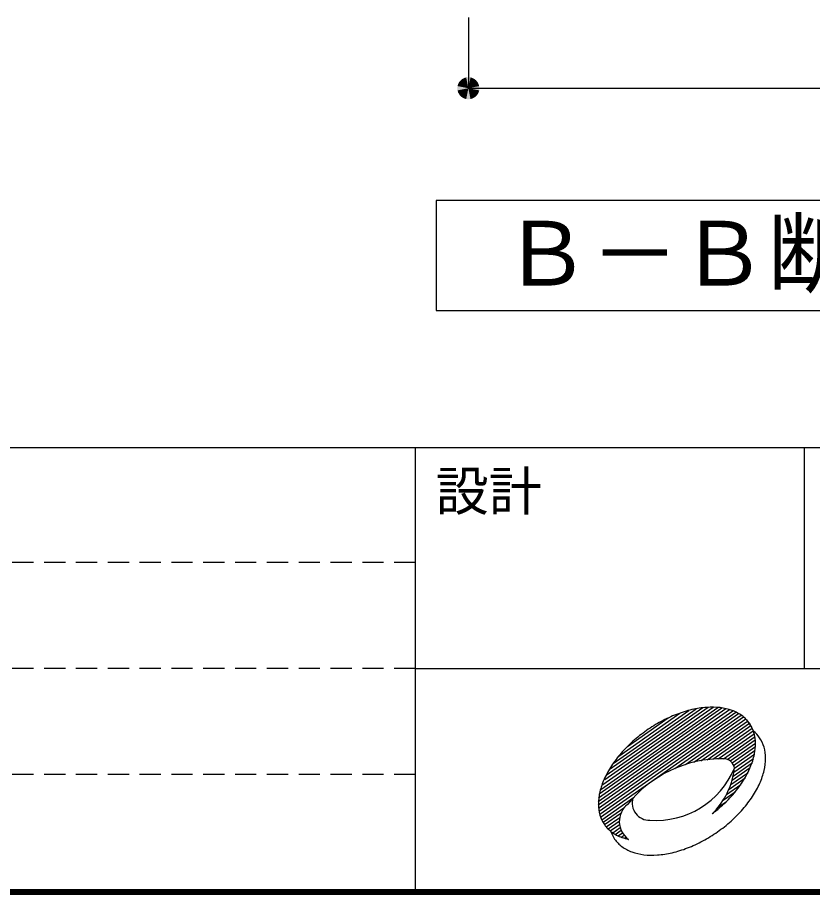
# Model space of a CAD drawing. Units: millimetres, scale not verified. Extents: x -9673 to 7645, y -6713 to 5365.
# Drawn here: x -1199 to 150, y -6220 to -4732 of the extents above; entities that cross this region are included whole.
import ezdxf
from ezdxf.enums import TextEntityAlignment as Align

# ---------------------------------------------------------------- set-up
doc = ezdxf.new("R2010")
doc.units = ezdxf.units.MM
doc.header["$LTSCALE"] = 30
doc.linetypes.add('DASHED1', pattern=[1.8, 1.2, -0.6])
for name, color, linetype, lineweight in [('0-1_KIKI', 3, 'Continuous', 25), ('0-5_MOJI', 7, 'Continuous', 25), ('0-6_SUNPO', 7, 'Continuous', 25)]:
    doc.layers.add(name, color=color, linetype=linetype, lineweight=lineweight)
doc.styles.add('MS Gothic', font='')
doc.styles.get('MS Gothic').set_extended_font_data('MS Gothic')

msp = doc.modelspace()

# ---------------------------------------------------------------- linework, layer by layer
at = {"layer": '0-1_KIKI'}
msp.add_lwpolyline([(1540.98, -5229.08), (1540.98, -5042.77), (-488.35, -5042.77), (-488.35, -5229.08)], close=True, dxfattribs=at)
at = {"layer": '0-5_MOJI', "color": 4}
for p, q in [((-433.68, -4732), (-433.68, -4852)), ((-433.68, -4852), (1486.32, -4852))]:
    msp.add_line(p, q, dxfattribs=at)
at = {"layer": '0-5_MOJI'}
for points in [[(-444.1, -4836.41), (-433.68, -4852), (-446.94, -4838.75)], [(-440.86, -4834.68), (-433.68, -4852), (-444.1, -4836.41)], [(-437.34, -4833.61), (-433.68, -4852), (-440.86, -4834.68)], [(-433.68, -4833.25), (-433.68, -4852), (-437.34, -4833.61)], [(-430.03, -4833.61), (-433.68, -4852), (-433.68, -4833.25)], [(-426.51, -4834.68), (-433.68, -4852), (-430.03, -4833.61)], [(-423.27, -4836.41), (-433.68, -4852), (-426.51, -4834.68)], [(-420.43, -4838.75), (-433.68, -4852), (-423.27, -4836.41)], [(-452.07, -4848.35), (-433.68, -4852), (-452.43, -4852)], [(-451.01, -4844.83), (-433.68, -4852), (-452.07, -4848.35)], [(-449.27, -4841.59), (-433.68, -4852), (-451.01, -4844.83)], [(-446.94, -4838.75), (-433.68, -4852), (-449.27, -4841.59)], [(-418.09, -4841.59), (-433.68, -4852), (-420.43, -4838.75)], [(-416.36, -4844.83), (-433.68, -4852), (-418.09, -4841.59)], [(-415.29, -4848.35), (-433.68, -4852), (-416.36, -4844.83)], [(-414.93, -4852), (-433.68, -4852), (-415.29, -4848.35)], [(-452.43, -4852), (-433.68, -4852), (-452.07, -4855.66)], [(-452.07, -4855.66), (-433.68, -4852), (-451.01, -4859.18)], [(-451.01, -4859.18), (-433.68, -4852), (-449.27, -4862.42)], [(-449.27, -4862.42), (-433.68, -4852), (-446.94, -4865.26)], [(-446.94, -4865.26), (-433.68, -4852), (-444.1, -4867.59)], [(-444.1, -4867.59), (-433.68, -4852), (-440.86, -4869.33)], [(-440.86, -4869.33), (-433.68, -4852), (-437.34, -4870.39)], [(-437.34, -4870.39), (-433.68, -4852), (-433.68, -4870.75)], [(-433.68, -4870.75), (-433.68, -4852), (-430.03, -4870.39)], [(-430.03, -4870.39), (-433.68, -4852), (-426.51, -4869.33)], [(-426.51, -4869.33), (-433.68, -4852), (-423.27, -4867.59)], [(-423.27, -4867.59), (-433.68, -4852), (-420.43, -4865.26)], [(-420.43, -4865.26), (-433.68, -4852), (-418.09, -4862.42)], [(-418.09, -4862.42), (-433.68, -4852), (-416.36, -4859.18)], [(-416.36, -4859.18), (-433.68, -4852), (-415.29, -4855.66)], [(-415.29, -4855.66), (-433.68, -4852), (-414.93, -4852)]]:
    msp.add_solid(points, dxfattribs=at)
at = {"layer": '0-6_SUNPO'}
for p, q in [((-8533.49, -5461.81), (7636.51, -5461.81)), ((-523.5, -6211.81), (-523.5, -5461.81)), ((136.5, -5836.81), (136.5, -5461.81)), ((-523.5, -5836.81), (7636.5, -5836.81)), ((-213.33, -6062.34), (9.34, -5906.43)), ((-212.8, -6056.11), (3.27, -5904.82)), ((-211.52, -6049.35), (-3.32, -5903.57)), ((-209.15, -6041.84), (-10.53, -5902.76)), ((-205.78, -6033.62), (-18.36, -5902.38)), ((-201.86, -6025.01), (-26.97, -5902.55)), ((-200.08, -6017.91), (-35.57, -5902.71)), ((-194.86, -6008.39), (-47.27, -5905.05)), ((-187.94, -5997.69), (-59.7, -5907.89)), ((-213.27, -6068.15), (14.97, -5908.34)), ((-212.71, -6073.63), (20.15, -5910.58)), ((-211.74, -6078.81), (24.9, -5913.11)), ((-210.39, -6083.72), (29.27, -5915.91)), ((-209.34, -6088.84), (33.28, -5918.96)), ((-178.51, -5985.23), (-74.58, -5912.46)), ((-163.88, -5969.12), (-94.76, -5920.73)), ((-83.13, -6006.33), (36.91, -5922.28)), ((-65.29, -5999.7), (40.18, -5925.85)), ((-51.28, -5995.75), (43.1, -5929.66)), ((-39.26, -5993.19), (45.68, -5933.72)), ((38.38, -5923.81), (46.95, -5936.05)), ((-28.52, -5991.53), (47.91, -5938.01)), ((-18.69, -5990.51), (49.78, -5942.56)), ((-9.57, -5989.98), (51.29, -5947.37)), ((-1.03, -5989.86), (52.8, -5952.17)), ((5.69, -5991.02), (53.09, -5957.83)), ((10.42, -5993.57), (53.46, -5963.42)), ((13.93, -5996.96), (53.41, -5969.32)), ((16.43, -6001.07), (52.84, -5975.58)), ((17.86, -6005.93), (51.7, -5982.23)), ((15.65, -6019.2), (47.65, -5996.79)), ((16.98, -6012.41), (49.98, -5989.3)), ((13.84, -6026.32), (44.55, -6004.82)), ((8.33, -6041.9), (36.14, -6022.43)), ((11.45, -6033.85), (40.45, -6013.55)), ((4.22, -6050.64), (28.66, -6033.52)), ((-207.46, -6093.39), (-153.33, -6055.49)), ((-1.39, -6060.43), (18.84, -6046.26)), ((-205.22, -6097.69), (-168.29, -6071.82)), ((-9.71, -6072.11), (4.07, -6062.47)), ((-202.64, -6101.74), (-174.73, -6082.19)), ((-199.71, -6105.55), (-176.92, -6089.59)), ((-196.44, -6109.11), (-177.55, -6095.89)), ((-192.8, -6112.43), (-177.21, -6101.51)), ((-188.78, -6115.47), (-176.13, -6106.62)), ((-184.41, -6118.27), (-174.46, -6111.3)), ((-179.65, -6120.8), (-172.24, -6115.61)), ((-174.47, -6123.03), (-169.51, -6119.56)), ((-168.78, -6124.91), (-166.27, -6123.15)), ((7644.91, -6220.21), (-8541.89, -6220.21)), ((7644.31, -6219.61), (-8541.29, -6219.61)), ((7643.71, -6219.01), (-8540.69, -6219.01)), ((7643.11, -6218.41), (-8540.09, -6218.41)), ((7642.51, -6217.81), (-8539.49, -6217.81)), ((7641.91, -6217.21), (-8538.89, -6217.21)), ((7641.31, -6216.61), (-8538.29, -6216.61)), ((7640.71, -6216.01), (-8537.69, -6216.01)), ((7640.11, -6215.41), (-8537.09, -6215.41)), ((7639.51, -6214.81), (-8536.49, -6214.81)), ((7638.91, -6214.21), (-8535.89, -6214.21)), ((7638.31, -6213.61), (-8535.29, -6213.61)), ((7637.71, -6213.01), (-8534.69, -6213.01)), ((7637.11, -6212.41), (-8534.09, -6212.41)), ((-8533.49, -6211.81), (7636.51, -6211.81))]:
    msp.add_line(p, q, dxfattribs=at)
at = {"layer": '0-6_SUNPO', "linetype": 'DASHED1'}
for p, q in [((-523.49, -5656.81), (-8533.49, -5656.81)), ((-523.49, -5836.81), (-8533.49, -5836.81)), ((-523.49, -6016.8), (-8533.49, -6016.8))]:
    msp.add_line(p, q, dxfattribs=at)
at = {"layer": '0-6_SUNPO'}
for centre, radius, start, end in [((-8.54, -6100.68), 199.46, 103.30403, 111.13313), ((-17.45, -6063.01), 160.75, 94.26399, 103.30405), ((-20.34, -6024.4), 122.03, 83.39651, 94.26224), ((-16.57, -5991.89), 89.3, 69.99609, 83.39651), ((-8.77, -5970.48), 66.51, 53.6442, 69.99609), ((2.77, -6129.97), 230.86, 111.13315, 118.23608), ((-1.91, -5961.14), 54.92, 35, 53.6442), ((11.1, -6145.48), 248.46, 118.23608, 124.99998), ((-1.91, -5961.14), 54.92, 16.35579, 35), ((11.1, -6145.48), 248.46, 124.99998, 131.7639), ((15.41, -5985.66), 54.81, 35.01981, 50.90445), ((-5.82, -5963.02), 59.21, 3.73218, 17.03671), ((-0.62, -6132.35), 230.86, 131.7639, 138.86684), ((-21.76, -5965.66), 75.26, 348.3591, 0.95915), ((-27.42, -5965.13), 80.91, 0.51715, 4.22578), ((15.31, -5985.71), 54.92, 16.35579, 35), ((-24.27, -6111.7), 199.46, 138.86684, 146.69594), ((-55.46, -5960.98), 109.21, 347.24379, 349.53223), ((-63.63, -5958.75), 117.68, 347.57066, 348.47897), ((4.18, -5988.98), 66.51, 0.00389, 16.35579), ((-2.27, -6196.52), 206.67, 89.51877, 141.29517), ((-0.82, -6008.75), 18.89, 8.03198, 90.01068), ((-67.66, -5956.82), 122.03, 335.73775, 346.60347), ((-18.61, -5988.98), 89.3, 346.60345, 0.00388), ((-56.62, -6090.44), 160.75, 146.69594, 155.73599), ((-115.75, -5949.61), 145.09, 266.05196, 337.08), ((-111.74, -5990.69), 130.54, 348.69109, 353.21165), ((-102.95, -5940.91), 160.75, 326.69594, 335.73599), ((-50.45, -5981.4), 122.03, 335.73775, 346.60347), ((-91.92, -6074.53), 122.03, 155.73775, 166.60347), ((-111.74, -5990.69), 130.54, 314.59993, 348.69109), ((-135.3, -5919.65), 199.46, 318.86684, 326.69594), ((-85.74, -5965.48), 160.75, 326.69594, 335.73599), ((-123.76, -6066.94), 89.3, 166.60347, 180.00389), ((-126.22, -6064.85), 29.51, 164.38046, 270.9435), ((-158.95, -5899), 230.86, 311.7639, 318.86684), ((-118.1, -5944.23), 199.46, 318.86684, 326.69594), ((-146.55, -6066.94), 66.51, 180.00389, 196.35579), ((-140.26, -6096.42), 37.29, 128.62967, 234.33911), ((-163.78, -5894.23), 237.63, 307.39177, 311.86528), ((-157.67, -6070.21), 54.92, 196.35579, 215), ((-141.75, -5923.57), 230.86, 311.7639, 318.86684), ((-153.47, -5910.44), 248.46, 304.99998, 311.7639), ((-157.67, -6070.21), 54.92, 215, 233.6442), ((-140.55, -6094.86), 54.81, 199.09554, 214.98018), ((-150.8, -6060.87), 66.51, 233.6442, 249.99609), ((-153.47, -5910.44), 248.46, 298.23608, 304.99998), ((-140.46, -6094.78), 54.92, 215, 233.6442), ((-147.38, -6054.48), 73.69, 249.19475, 258.53928), ((-145.14, -5925.95), 230.86, 291.13315, 298.23608), ((-133.59, -6085.45), 66.51, 233.6442, 249.99609), ((-133.82, -5955.24), 199.46, 283.30405, 291.13315), ((-125.8, -6064.03), 89.3, 249.99609, 263.39651), ((-122.03, -6031.52), 122.03, 263.39651, 274.26224), ((-124.91, -5992.91), 160.75, 274.26399, 283.30405)]:
    msp.add_arc(centre, radius, start, end, dxfattribs=at)

# ---------------------------------------------------------------- texts
at = {"layer": '0-1_KIKI', "color": 4, "style": 'MS Gothic'}
msp.add_text('Ｂ－Ｂ断面図', height=110, dxfattribs=at).set_placement((-376.35, -5220.08), align=Align.BOTTOM_LEFT)
at = {"layer": '0-6_SUNPO', "style": 'MS Gothic'}
msp.add_text('設計', height=65.98, dxfattribs=at).set_placement((-489.11, -5588.5), align=Align.BOTTOM_LEFT)

doc.saveas('drawing.dxf')
